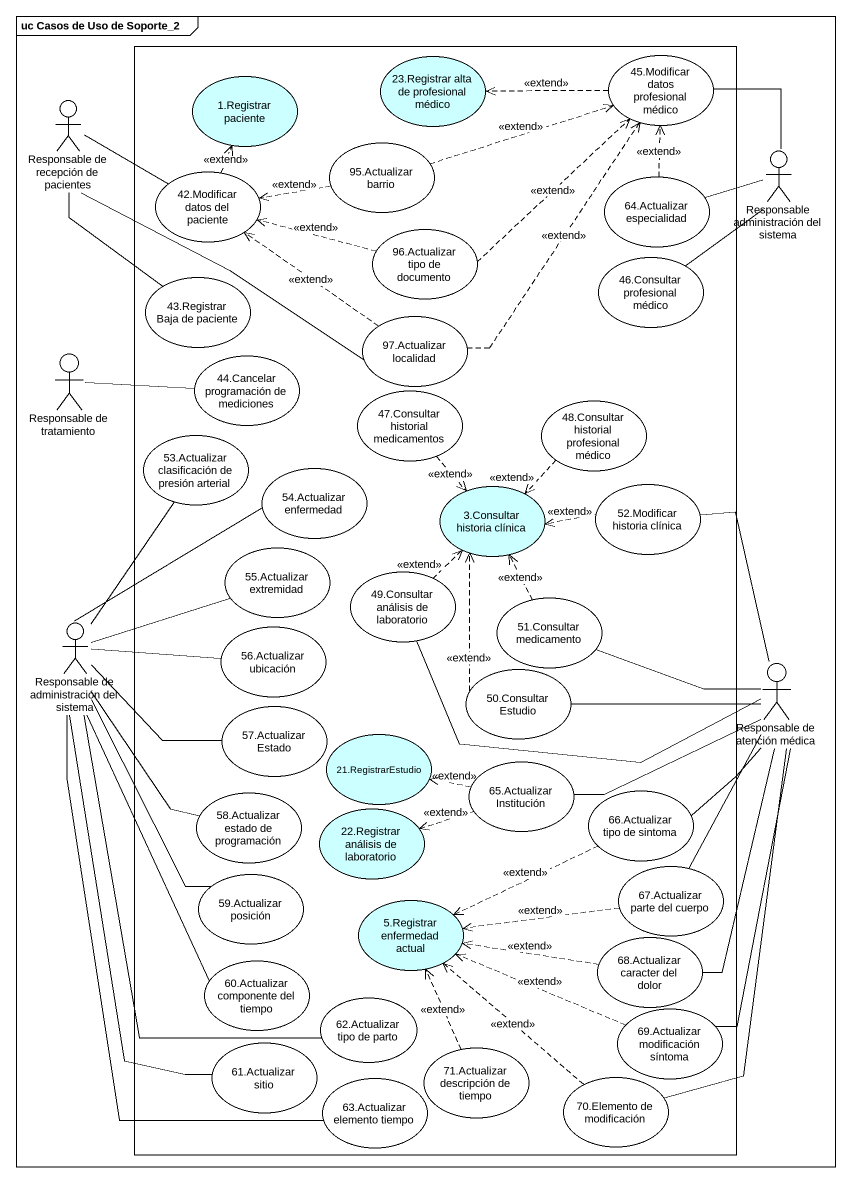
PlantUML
@startuml
mainframe uc Casos de Uso de Soporte_2
rectangle " " as rectangle1 {
  usecase "23.Registrar alta de profesional médico" as u23_Registrar_alta_de #CCFFFF
  usecase "45.Modificar datos profesional médico" as u45_Modificar_datos
  usecase "1.Registrar paciente" as u1_Registrar_paciente #CCFFFF
  usecase "95.Actualizar barrio" as u95_Actualizar_barrio
  usecase "42.Modificar datos del paciente" as u42_Modificar_datos_del
  usecase "64.Actualizar especialidad" as u64_Actualizar_especialidad
  usecase "96.Actualizar tipo de documento" as u96_Actualizar_tipo_de
  usecase "43.Registrar Baja de paciente" as u43_Registrar_Baja_de
  usecase "46.Consultar profesional médico" as u46_Consultar_profesional
  usecase "97.Actualizar localidad" as u97_Actualizar_localidad
  usecase "44.Cancelar programación de mediciones" as u44_Cancelar_programación_de
  usecase "47.Consultar historial medicamentos" as u47_Consultar_historial
  usecase "48.Consultar historial profesional médico" as u48_Consultar_historial
  usecase "53.Actualizar clasificación de presión arterial" as u53_Actualizar_clasificación
  usecase "54.Actualizar enfermedad" as u54_Actualizar_enfermedad
  usecase "3.Consultar historia clínica" as u3_Consultar_historia_clínica #CCFFFF
  usecase "52.Modificar historia clínica" as u52_Modificar_historia
  usecase "55.Actualizar extremidad" as u55_Actualizar_extremidad
  usecase "49.Consultar análisis de laboratorio" as u49_Consultar_análisis_de
  usecase "51.Consultar medicamento" as u51_Consultar_medicamento
  usecase "56.Actualizar ubicación" as u56_Actualizar_ubicación
  usecase "50.Consultar Estudio" as u50_Consultar_Estudio
  usecase "57.Actualizar Estado" as u57_Actualizar_Estado
  usecase "21.RegistrarEstudio" as u21_RegistrarEstudio #CCFFFF
  usecase "65.Actualizar Institución" as u65_Actualizar_Institución
  usecase "66.Actualizar tipo de sintoma" as u66_Actualizar_tipo_de
  usecase "58.Actualizar estado de programación" as u58_Actualizar_estado_de
  usecase "22.Registrar análisis de laboratorio" as u22_Registrar_análisis_de #CCFFFF
  usecase "59.Actualizar posición" as u59_Actualizar_posición
  usecase "67.Actualizar parte del cuerpo" as u67_Actualizar_parte_del
  usecase "5.Registrar enfermedad actual" as u5_Registrar_enfermedad #CCFFFF
  usecase "60.Actualizar componente del tiempo" as u60_Actualizar_componente
  usecase "68.Actualizar caracter del dolor" as u68_Actualizar_caracter_del
  usecase "62.Actualizar tipo de parto" as u62_Actualizar_tipo_de_parto
  usecase "69.Actualizar modificación síntoma" as u69_Actualizar_modificación
  usecase "61.Actualizar sitio" as u61_Actualizar_sitio
  usecase "71.Actualizar descripción de tiempo" as u71_Actualizar_descripción
  usecase "63.Actualizar elemento tiempo" as u63_Actualizar_elemento
  usecase "70.Elemento de modificación" as u70_Elemento_de_modificación
}
actor "Responsable de recepción de pacientes" as Responsable_de_recepción_de
actor "Responsable administración del sistema" as Responsable_administración
actor "Responsable de tratamiento" as Responsable_de_tratamiento
actor "Responsable de administración del sistema" as Responsable_de
actor "Responsable de atención médica" as Responsable_de_atención
u45_Modificar_datos .left.> u23_Registrar_alta_de : <<extend>>
Responsable_de_recepción_de -right- u42_Modificar_datos_del
Responsable_de_recepción_de -- u43_Registrar_Baja_de
Responsable_de_recepción_de -right- u97_Actualizar_localidad
u95_Actualizar_barrio .right.> u45_Modificar_datos : <<extend>>
u95_Actualizar_barrio .left.> u42_Modificar_datos_del : <<extend>>
Responsable_administración -up- u45_Modificar_datos
Responsable_administración -left- u64_Actualizar_especialidad
Responsable_administración -- u46_Consultar_profesional
u42_Modificar_datos_del .up.> u1_Registrar_paciente : <<extend>>
u64_Actualizar_especialidad .up.> u45_Modificar_datos : <<extend>>
u96_Actualizar_tipo_de .up.> u45_Modificar_datos : <<extend>>
u96_Actualizar_tipo_de .left.> u42_Modificar_datos_del : <<extend>>
u97_Actualizar_localidad .up.> u45_Modificar_datos : <<extend>>
u97_Actualizar_localidad .up.> u42_Modificar_datos_del : <<extend>>
Responsable_de_tratamiento -right- u44_Cancelar_programación_de
u47_Consultar_historial ..> u3_Consultar_historia_clínica : <<extend>>
u48_Consultar_historial ..> u3_Consultar_historia_clínica : <<extend>>
u52_Modificar_historia .left.> u3_Consultar_historia_clínica : <<extend>>
u49_Consultar_análisis_de .up.> u3_Consultar_historia_clínica : <<extend>>
u51_Consultar_medicamento .up.> u3_Consultar_historia_clínica : <<extend>>
Responsable_de -up- u53_Actualizar_clasificación
Responsable_de -up- u54_Actualizar_enfermedad
Responsable_de -right- u55_Actualizar_extremidad
Responsable_de -right- u56_Actualizar_ubicación
Responsable_de -right- u57_Actualizar_Estado
Responsable_de -- u58_Actualizar_estado_de
Responsable_de -- u59_Actualizar_posición
Responsable_de -- u60_Actualizar_componente
Responsable_de -- u62_Actualizar_tipo_de_parto
Responsable_de -- u61_Actualizar_sitio
Responsable_de -- u63_Actualizar_elemento
u50_Consultar_Estudio .up.> u3_Consultar_historia_clínica : <<extend>>
Responsable_de_atención -up- u52_Modificar_historia
Responsable_de_atención -left- u49_Consultar_análisis_de
Responsable_de_atención -left- u51_Consultar_medicamento
Responsable_de_atención -left- u50_Consultar_Estudio
Responsable_de_atención -left- u65_Actualizar_Institución
Responsable_de_atención -- u66_Actualizar_tipo_de
Responsable_de_atención -- u67_Actualizar_parte_del
Responsable_de_atención -- u68_Actualizar_caracter_del
Responsable_de_atención -- u69_Actualizar_modificación
Responsable_de_atención -- u70_Elemento_de_modificación
u65_Actualizar_Institución .left.> u21_RegistrarEstudio : <<extend>>
u65_Actualizar_Institución .left.> u22_Registrar_análisis_de : <<extend>>
u66_Actualizar_tipo_de .left.> u5_Registrar_enfermedad : <<extend>>
u67_Actualizar_parte_del .left.> u5_Registrar_enfermedad : <<extend>>
u68_Actualizar_caracter_del .left.> u5_Registrar_enfermedad : <<extend>>
u69_Actualizar_modificación .left.> u5_Registrar_enfermedad : <<extend>>
u71_Actualizar_descripción .up.> u5_Registrar_enfermedad : <<extend>>
u70_Elemento_de_modificación .up.> u5_Registrar_enfermedad : <<extend>>
@enduml
